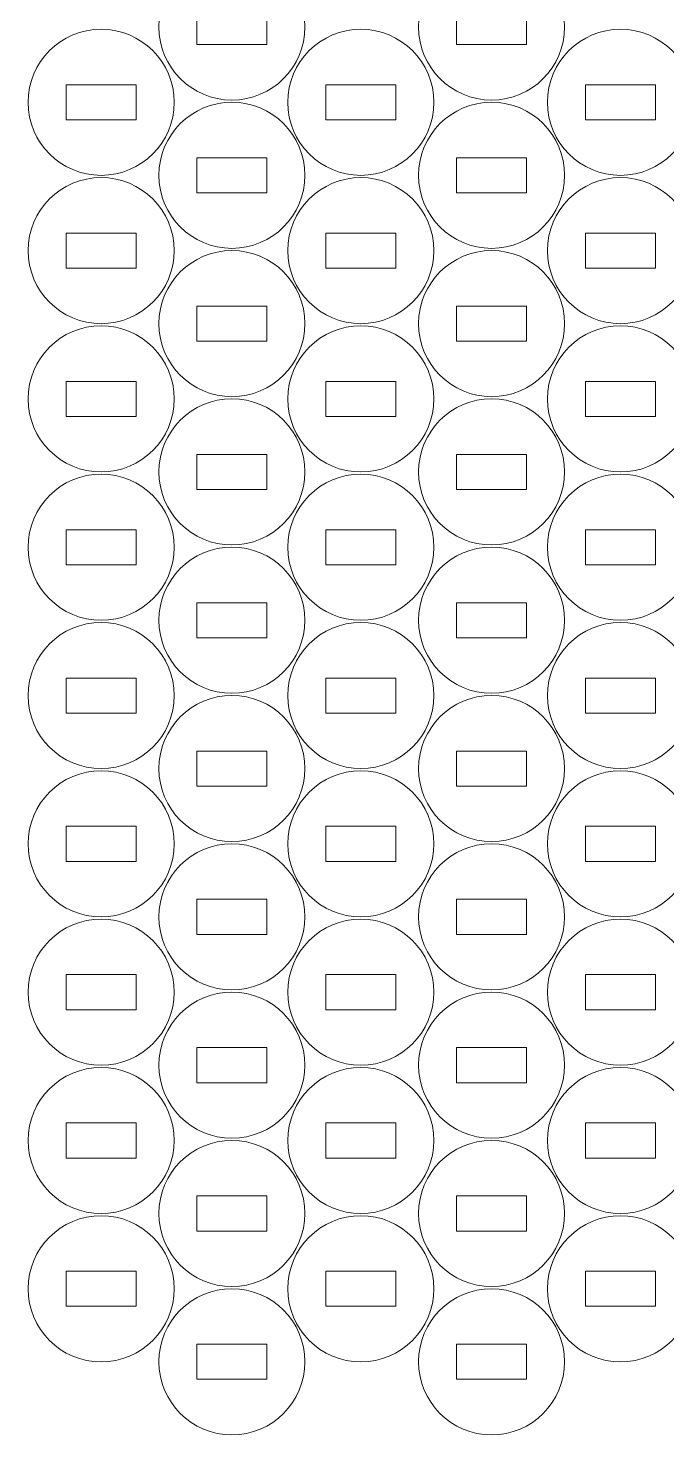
# Model space of a CAD drawing. Header units: millimetres. Extents: x -466 to 466, y -264 to 269.
# Drawn here: x 342.5 to 397.1, y 17.3 to 137.6 of the extents above; entities that cross this region are included whole.
import ezdxf

# ---------------------------------------------------------------- set-up
doc = ezdxf.new("R2010")
doc.units = ezdxf.units.MM
doc.header["$MEASUREMENT"] = 0
doc.layers.add('Camada 1', color=7, linetype='Continuous')

msp = doc.modelspace()

# ---------------------------------------------------------------- linework, layer by layer
at = {"layer": 'Camada 1', "lineweight": 20}
for points in [[(366.1493, 137.7379), (366.1493, 134.2861), (363.3511, 131.4879), (359.8993, 131.4879), (359.8993, 131.4879), (356.4475, 131.4879), (353.6493, 134.2861), (353.6493, 137.7379), (353.6493, 137.7379), (353.6493, 141.1897), (356.4475, 143.9879), (359.8993, 143.9879), (359.8993, 143.9879), (363.3511, 143.9879), (366.1493, 141.1897), (366.1493, 137.7379)], [(388.3744, 137.7379), (388.3744, 134.2861), (385.5762, 131.4879), (382.1244, 131.4879), (382.1244, 131.4879), (378.6726, 131.4879), (375.8744, 134.2861), (375.8744, 137.7379), (375.8744, 137.7379), (375.8744, 141.1897), (378.6726, 143.9879), (382.1244, 143.9879), (382.1244, 143.9879), (385.5762, 143.9879), (388.3744, 141.1897), (388.3744, 137.7379)], [(362.8993, 139.2379), (362.8993, 139.2379), (362.8993, 136.2379), (362.8993, 136.2379), (362.8993, 136.2379), (362.8993, 136.2379), (356.8993, 136.2379), (356.8993, 136.2379), (356.8993, 136.2379), (356.8993, 136.2379), (356.8993, 139.2379), (356.8993, 139.2379), (356.8993, 139.2379), (356.8993, 139.2379), (362.8993, 139.2379), (362.8993, 139.2379)], [(385.1244, 139.2379), (385.1244, 139.2379), (385.1244, 136.2379), (385.1244, 136.2379), (385.1244, 136.2379), (385.1244, 136.2379), (379.1244, 136.2379), (379.1244, 136.2379), (379.1244, 136.2379), (379.1244, 136.2379), (379.1244, 139.2379), (379.1244, 139.2379), (379.1244, 139.2379), (379.1244, 139.2379), (385.1244, 139.2379), (385.1244, 139.2379)], [(354.9573, 131.2969), (354.9573, 127.8451), (352.1591, 125.0469), (348.7073, 125.0469), (348.7073, 125.0469), (345.2555, 125.0469), (342.4573, 127.8451), (342.4573, 131.2969), (342.4573, 131.2969), (342.4573, 134.7487), (345.2555, 137.5469), (348.7073, 137.5469), (348.7073, 137.5469), (352.1591, 137.5469), (354.9573, 134.7487), (354.9573, 131.2969)], [(377.1824, 131.2969), (377.1824, 127.8451), (374.3842, 125.0469), (370.9324, 125.0469), (370.9324, 125.0469), (367.4806, 125.0469), (364.6824, 127.8451), (364.6824, 131.2969), (364.6824, 131.2969), (364.6824, 134.7487), (367.4806, 137.5469), (370.9324, 137.5469), (370.9324, 137.5469), (374.3842, 137.5469), (377.1824, 134.7487), (377.1824, 131.2969)], [(399.4075, 131.2969), (399.4075, 127.8451), (396.6093, 125.0469), (393.1575, 125.0469), (393.1575, 125.0469), (389.7057, 125.0469), (386.9075, 127.8451), (386.9075, 131.2969), (386.9075, 131.2969), (386.9075, 134.7487), (389.7057, 137.5469), (393.1575, 137.5469), (393.1575, 137.5469), (396.6093, 137.5469), (399.4075, 134.7487), (399.4075, 131.2969)], [(351.7073, 132.7969), (351.7073, 132.7969), (351.7073, 129.7969), (351.7073, 129.7969), (351.7073, 129.7969), (351.7073, 129.7969), (345.7073, 129.7969), (345.7073, 129.7969), (345.7073, 129.7969), (345.7073, 129.7969), (345.7073, 132.7969), (345.7073, 132.7969), (345.7073, 132.7969), (345.7073, 132.7969), (351.7073, 132.7969), (351.7073, 132.7969)], [(373.9324, 132.7969), (373.9324, 132.7969), (373.9324, 129.7969), (373.9324, 129.7969), (373.9324, 129.7969), (373.9324, 129.7969), (367.9324, 129.7969), (367.9324, 129.7969), (367.9324, 129.7969), (367.9324, 129.7969), (367.9324, 132.7969), (367.9324, 132.7969), (367.9324, 132.7969), (367.9324, 132.7969), (373.9324, 132.7969), (373.9324, 132.7969)], [(396.1575, 132.7969), (396.1575, 132.7969), (396.1575, 129.7969), (396.1575, 129.7969), (396.1575, 129.7969), (396.1575, 129.7969), (390.1575, 129.7969), (390.1575, 129.7969), (390.1575, 129.7969), (390.1575, 129.7969), (390.1575, 132.7969), (390.1575, 132.7969), (390.1575, 132.7969), (390.1575, 132.7969), (396.1575, 132.7969), (396.1575, 132.7969)], [(366.1493, 125.0527), (366.1493, 121.6009), (363.3511, 118.8027), (359.8993, 118.8027), (359.8993, 118.8027), (356.4475, 118.8027), (353.6493, 121.6009), (353.6493, 125.0527), (353.6493, 125.0527), (353.6493, 128.5045), (356.4475, 131.3027), (359.8993, 131.3027), (359.8993, 131.3027), (363.3511, 131.3027), (366.1493, 128.5045), (366.1493, 125.0527)], [(388.3744, 125.0527), (388.3744, 121.6009), (385.5762, 118.8027), (382.1244, 118.8027), (382.1244, 118.8027), (378.6726, 118.8027), (375.8744, 121.6009), (375.8744, 125.0527), (375.8744, 125.0527), (375.8744, 128.5045), (378.6726, 131.3027), (382.1244, 131.3027), (382.1244, 131.3027), (385.5762, 131.3027), (388.3744, 128.5045), (388.3744, 125.0527)], [(362.8993, 126.5527), (362.8993, 126.5527), (362.8993, 123.5527), (362.8993, 123.5527), (362.8993, 123.5527), (362.8993, 123.5527), (356.8993, 123.5527), (356.8993, 123.5527), (356.8993, 123.5527), (356.8993, 123.5527), (356.8993, 126.5527), (356.8993, 126.5527), (356.8993, 126.5527), (356.8993, 126.5527), (362.8993, 126.5527), (362.8993, 126.5527)], [(385.1244, 126.5527), (385.1244, 126.5527), (385.1244, 123.5527), (385.1244, 123.5527), (385.1244, 123.5527), (385.1244, 123.5527), (379.1244, 123.5527), (379.1244, 123.5527), (379.1244, 123.5527), (379.1244, 123.5527), (379.1244, 126.5527), (379.1244, 126.5527), (379.1244, 126.5527), (379.1244, 126.5527), (385.1244, 126.5527), (385.1244, 126.5527)], [(354.9573, 118.6117), (354.9573, 115.1599), (352.1591, 112.3617), (348.7073, 112.3617), (348.7073, 112.3617), (345.2555, 112.3617), (342.4573, 115.1599), (342.4573, 118.6117), (342.4573, 118.6117), (342.4573, 122.0635), (345.2555, 124.8617), (348.7073, 124.8617), (348.7073, 124.8617), (352.1591, 124.8617), (354.9573, 122.0635), (354.9573, 118.6117)], [(377.1824, 118.6117), (377.1824, 115.1599), (374.3842, 112.3617), (370.9324, 112.3617), (370.9324, 112.3617), (367.4806, 112.3617), (364.6824, 115.1599), (364.6824, 118.6117), (364.6824, 118.6117), (364.6824, 122.0635), (367.4806, 124.8617), (370.9324, 124.8617), (370.9324, 124.8617), (374.3842, 124.8617), (377.1824, 122.0635), (377.1824, 118.6117)], [(399.4075, 118.6117), (399.4075, 115.1599), (396.6093, 112.3617), (393.1575, 112.3617), (393.1575, 112.3617), (389.7057, 112.3617), (386.9075, 115.1599), (386.9075, 118.6117), (386.9075, 118.6117), (386.9075, 122.0635), (389.7057, 124.8617), (393.1575, 124.8617), (393.1575, 124.8617), (396.6093, 124.8617), (399.4075, 122.0635), (399.4075, 118.6117)], [(351.7073, 120.1117), (351.7073, 120.1117), (351.7073, 117.1117), (351.7073, 117.1117), (351.7073, 117.1117), (351.7073, 117.1117), (345.7073, 117.1117), (345.7073, 117.1117), (345.7073, 117.1117), (345.7073, 117.1117), (345.7073, 120.1117), (345.7073, 120.1117), (345.7073, 120.1117), (345.7073, 120.1117), (351.7073, 120.1117), (351.7073, 120.1117)], [(373.9324, 120.1117), (373.9324, 120.1117), (373.9324, 117.1117), (373.9324, 117.1117), (373.9324, 117.1117), (373.9324, 117.1117), (367.9324, 117.1117), (367.9324, 117.1117), (367.9324, 117.1117), (367.9324, 117.1117), (367.9324, 120.1117), (367.9324, 120.1117), (367.9324, 120.1117), (367.9324, 120.1117), (373.9324, 120.1117), (373.9324, 120.1117)], [(396.1575, 120.1117), (396.1575, 120.1117), (396.1575, 117.1117), (396.1575, 117.1117), (396.1575, 117.1117), (396.1575, 117.1117), (390.1575, 117.1117), (390.1575, 117.1117), (390.1575, 117.1117), (390.1575, 117.1117), (390.1575, 120.1117), (390.1575, 120.1117), (390.1575, 120.1117), (390.1575, 120.1117), (396.1575, 120.1117), (396.1575, 120.1117)], [(366.1493, 112.3675), (366.1493, 108.9157), (363.3511, 106.1175), (359.8993, 106.1175), (359.8993, 106.1175), (356.4475, 106.1175), (353.6493, 108.9157), (353.6493, 112.3675), (353.6493, 112.3675), (353.6493, 115.8193), (356.4475, 118.6175), (359.8993, 118.6175), (359.8993, 118.6175), (363.3511, 118.6175), (366.1493, 115.8193), (366.1493, 112.3675)], [(388.3744, 112.3675), (388.3744, 108.9157), (385.5762, 106.1175), (382.1244, 106.1175), (382.1244, 106.1175), (378.6726, 106.1175), (375.8744, 108.9157), (375.8744, 112.3675), (375.8744, 112.3675), (375.8744, 115.8193), (378.6726, 118.6175), (382.1244, 118.6175), (382.1244, 118.6175), (385.5762, 118.6175), (388.3744, 115.8193), (388.3744, 112.3675)], [(362.8993, 113.8675), (362.8993, 113.8675), (362.8993, 110.8675), (362.8993, 110.8675), (362.8993, 110.8675), (362.8993, 110.8675), (356.8993, 110.8675), (356.8993, 110.8675), (356.8993, 110.8675), (356.8993, 110.8675), (356.8993, 113.8675), (356.8993, 113.8675), (356.8993, 113.8675), (356.8993, 113.8675), (362.8993, 113.8675), (362.8993, 113.8675)], [(385.1244, 113.8675), (385.1244, 113.8675), (385.1244, 110.8675), (385.1244, 110.8675), (385.1244, 110.8675), (385.1244, 110.8675), (379.1244, 110.8675), (379.1244, 110.8675), (379.1244, 110.8675), (379.1244, 110.8675), (379.1244, 113.8675), (379.1244, 113.8675), (379.1244, 113.8675), (379.1244, 113.8675), (385.1244, 113.8675), (385.1244, 113.8675)], [(354.9573, 105.9265), (354.9573, 102.4747), (352.1591, 99.6765), (348.7073, 99.6765), (348.7073, 99.6765), (345.2555, 99.6765), (342.4573, 102.4747), (342.4573, 105.9265), (342.4573, 105.9265), (342.4573, 109.3783), (345.2555, 112.1765), (348.7073, 112.1765), (348.7073, 112.1765), (352.1591, 112.1765), (354.9573, 109.3783), (354.9573, 105.9265)], [(377.1824, 105.9265), (377.1824, 102.4747), (374.3842, 99.6765), (370.9324, 99.6765), (370.9324, 99.6765), (367.4806, 99.6765), (364.6824, 102.4747), (364.6824, 105.9265), (364.6824, 105.9265), (364.6824, 109.3783), (367.4806, 112.1765), (370.9324, 112.1765), (370.9324, 112.1765), (374.3842, 112.1765), (377.1824, 109.3783), (377.1824, 105.9265)], [(399.4075, 105.9265), (399.4075, 102.4747), (396.6093, 99.6765), (393.1575, 99.6765), (393.1575, 99.6765), (389.7057, 99.6765), (386.9075, 102.4747), (386.9075, 105.9265), (386.9075, 105.9265), (386.9075, 109.3783), (389.7057, 112.1765), (393.1575, 112.1765), (393.1575, 112.1765), (396.6093, 112.1765), (399.4075, 109.3783), (399.4075, 105.9265)], [(351.7073, 107.4265), (351.7073, 107.4265), (351.7073, 104.4265), (351.7073, 104.4265), (351.7073, 104.4265), (351.7073, 104.4265), (345.7073, 104.4265), (345.7073, 104.4265), (345.7073, 104.4265), (345.7073, 104.4265), (345.7073, 107.4265), (345.7073, 107.4265), (345.7073, 107.4265), (345.7073, 107.4265), (351.7073, 107.4265), (351.7073, 107.4265)], [(373.9324, 107.4265), (373.9324, 107.4265), (373.9324, 104.4265), (373.9324, 104.4265), (373.9324, 104.4265), (373.9324, 104.4265), (367.9324, 104.4265), (367.9324, 104.4265), (367.9324, 104.4265), (367.9324, 104.4265), (367.9324, 107.4265), (367.9324, 107.4265), (367.9324, 107.4265), (367.9324, 107.4265), (373.9324, 107.4265), (373.9324, 107.4265)], [(396.1575, 107.4265), (396.1575, 107.4265), (396.1575, 104.4265), (396.1575, 104.4265), (396.1575, 104.4265), (396.1575, 104.4265), (390.1575, 104.4265), (390.1575, 104.4265), (390.1575, 104.4265), (390.1575, 104.4265), (390.1575, 107.4265), (390.1575, 107.4265), (390.1575, 107.4265), (390.1575, 107.4265), (396.1575, 107.4265), (396.1575, 107.4265)], [(366.1493, 99.6823), (366.1493, 96.2305), (363.3511, 93.4323), (359.8993, 93.4323), (359.8993, 93.4323), (356.4475, 93.4323), (353.6493, 96.2305), (353.6493, 99.6823), (353.6493, 99.6823), (353.6493, 103.1341), (356.4475, 105.9323), (359.8993, 105.9323), (359.8993, 105.9323), (363.3511, 105.9323), (366.1493, 103.1341), (366.1493, 99.6823)], [(388.3744, 99.6823), (388.3744, 96.2305), (385.5762, 93.4323), (382.1244, 93.4323), (382.1244, 93.4323), (378.6726, 93.4323), (375.8744, 96.2305), (375.8744, 99.6823), (375.8744, 99.6823), (375.8744, 103.1341), (378.6726, 105.9323), (382.1244, 105.9323), (382.1244, 105.9323), (385.5762, 105.9323), (388.3744, 103.1341), (388.3744, 99.6823)], [(362.8993, 101.1823), (362.8993, 101.1823), (362.8993, 98.1823), (362.8993, 98.1823), (362.8993, 98.1823), (362.8993, 98.1823), (356.8993, 98.1823), (356.8993, 98.1823), (356.8993, 98.1823), (356.8993, 98.1823), (356.8993, 101.1823), (356.8993, 101.1823), (356.8993, 101.1823), (356.8993, 101.1823), (362.8993, 101.1823), (362.8993, 101.1823)], [(385.1244, 101.1823), (385.1244, 101.1823), (385.1244, 98.1823), (385.1244, 98.1823), (385.1244, 98.1823), (385.1244, 98.1823), (379.1244, 98.1823), (379.1244, 98.1823), (379.1244, 98.1823), (379.1244, 98.1823), (379.1244, 101.1823), (379.1244, 101.1823), (379.1244, 101.1823), (379.1244, 101.1823), (385.1244, 101.1823), (385.1244, 101.1823)], [(354.9573, 93.2413), (354.9573, 89.7895), (352.1591, 86.9913), (348.7073, 86.9913), (348.7073, 86.9913), (345.2555, 86.9913), (342.4573, 89.7895), (342.4573, 93.2413), (342.4573, 93.2413), (342.4573, 96.6931), (345.2555, 99.4913), (348.7073, 99.4913), (348.7073, 99.4913), (352.1591, 99.4913), (354.9573, 96.6931), (354.9573, 93.2413)], [(377.1824, 93.2413), (377.1824, 89.7895), (374.3842, 86.9913), (370.9324, 86.9913), (370.9324, 86.9913), (367.4806, 86.9913), (364.6824, 89.7895), (364.6824, 93.2413), (364.6824, 93.2413), (364.6824, 96.6931), (367.4806, 99.4913), (370.9324, 99.4913), (370.9324, 99.4913), (374.3842, 99.4913), (377.1824, 96.6931), (377.1824, 93.2413)], [(399.4075, 93.2413), (399.4075, 89.7895), (396.6093, 86.9913), (393.1575, 86.9913), (393.1575, 86.9913), (389.7057, 86.9913), (386.9075, 89.7895), (386.9075, 93.2413), (386.9075, 93.2413), (386.9075, 96.6931), (389.7057, 99.4913), (393.1575, 99.4913), (393.1575, 99.4913), (396.6093, 99.4913), (399.4075, 96.6931), (399.4075, 93.2413)], [(351.7073, 94.7413), (351.7073, 94.7413), (351.7073, 91.7413), (351.7073, 91.7413), (351.7073, 91.7413), (351.7073, 91.7413), (345.7073, 91.7413), (345.7073, 91.7413), (345.7073, 91.7413), (345.7073, 91.7413), (345.7073, 94.7413), (345.7073, 94.7413), (345.7073, 94.7413), (345.7073, 94.7413), (351.7073, 94.7413), (351.7073, 94.7413)], [(373.9324, 94.7413), (373.9324, 94.7413), (373.9324, 91.7413), (373.9324, 91.7413), (373.9324, 91.7413), (373.9324, 91.7413), (367.9324, 91.7413), (367.9324, 91.7413), (367.9324, 91.7413), (367.9324, 91.7413), (367.9324, 94.7413), (367.9324, 94.7413), (367.9324, 94.7413), (367.9324, 94.7413), (373.9324, 94.7413), (373.9324, 94.7413)], [(396.1575, 94.7413), (396.1575, 94.7413), (396.1575, 91.7413), (396.1575, 91.7413), (396.1575, 91.7413), (396.1575, 91.7413), (390.1575, 91.7413), (390.1575, 91.7413), (390.1575, 91.7413), (390.1575, 91.7413), (390.1575, 94.7413), (390.1575, 94.7413), (390.1575, 94.7413), (390.1575, 94.7413), (396.1575, 94.7413), (396.1575, 94.7413)], [(366.1493, 86.9971), (366.1493, 83.5453), (363.3511, 80.7471), (359.8993, 80.7471), (359.8993, 80.7471), (356.4475, 80.7471), (353.6493, 83.5453), (353.6493, 86.9971), (353.6493, 86.9971), (353.6493, 90.4489), (356.4475, 93.2471), (359.8993, 93.2471), (359.8993, 93.2471), (363.3511, 93.2471), (366.1493, 90.4489), (366.1493, 86.9971)], [(388.3744, 86.9971), (388.3744, 83.5453), (385.5762, 80.7471), (382.1244, 80.7471), (382.1244, 80.7471), (378.6726, 80.7471), (375.8744, 83.5453), (375.8744, 86.9971), (375.8744, 86.9971), (375.8744, 90.4489), (378.6726, 93.2471), (382.1244, 93.2471), (382.1244, 93.2471), (385.5762, 93.2471), (388.3744, 90.4489), (388.3744, 86.9971)], [(362.8993, 88.4971), (362.8993, 88.4971), (362.8993, 85.4971), (362.8993, 85.4971), (362.8993, 85.4971), (362.8993, 85.4971), (356.8993, 85.4971), (356.8993, 85.4971), (356.8993, 85.4971), (356.8993, 85.4971), (356.8993, 88.4971), (356.8993, 88.4971), (356.8993, 88.4971), (356.8993, 88.4971), (362.8993, 88.4971), (362.8993, 88.4971)], [(385.1244, 88.4971), (385.1244, 88.4971), (385.1244, 85.4971), (385.1244, 85.4971), (385.1244, 85.4971), (385.1244, 85.4971), (379.1244, 85.4971), (379.1244, 85.4971), (379.1244, 85.4971), (379.1244, 85.4971), (379.1244, 88.4971), (379.1244, 88.4971), (379.1244, 88.4971), (379.1244, 88.4971), (385.1244, 88.4971), (385.1244, 88.4971)], [(354.9573, 80.5561), (354.9573, 77.1043), (352.1591, 74.3061), (348.7073, 74.3061), (348.7073, 74.3061), (345.2555, 74.3061), (342.4573, 77.1043), (342.4573, 80.5561), (342.4573, 80.5561), (342.4573, 84.0079), (345.2555, 86.8061), (348.7073, 86.8061), (348.7073, 86.8061), (352.1591, 86.8061), (354.9573, 84.0079), (354.9573, 80.5561)], [(377.1824, 80.5561), (377.1824, 77.1043), (374.3842, 74.3061), (370.9324, 74.3061), (370.9324, 74.3061), (367.4806, 74.3061), (364.6824, 77.1043), (364.6824, 80.5561), (364.6824, 80.5561), (364.6824, 84.0079), (367.4806, 86.8061), (370.9324, 86.8061), (370.9324, 86.8061), (374.3842, 86.8061), (377.1824, 84.0079), (377.1824, 80.5561)], [(399.4075, 80.5561), (399.4075, 77.1043), (396.6093, 74.3061), (393.1575, 74.3061), (393.1575, 74.3061), (389.7057, 74.3061), (386.9075, 77.1043), (386.9075, 80.5561), (386.9075, 80.5561), (386.9075, 84.0079), (389.7057, 86.8061), (393.1575, 86.8061), (393.1575, 86.8061), (396.6093, 86.8061), (399.4075, 84.0079), (399.4075, 80.5561)], [(351.7073, 82.0561), (351.7073, 82.0561), (351.7073, 79.0561), (351.7073, 79.0561), (351.7073, 79.0561), (351.7073, 79.0561), (345.7073, 79.0561), (345.7073, 79.0561), (345.7073, 79.0561), (345.7073, 79.0561), (345.7073, 82.0561), (345.7073, 82.0561), (345.7073, 82.0561), (345.7073, 82.0561), (351.7073, 82.0561), (351.7073, 82.0561)], [(373.9324, 82.0561), (373.9324, 82.0561), (373.9324, 79.0561), (373.9324, 79.0561), (373.9324, 79.0561), (373.9324, 79.0561), (367.9324, 79.0561), (367.9324, 79.0561), (367.9324, 79.0561), (367.9324, 79.0561), (367.9324, 82.0561), (367.9324, 82.0561), (367.9324, 82.0561), (367.9324, 82.0561), (373.9324, 82.0561), (373.9324, 82.0561)], [(396.1575, 82.0561), (396.1575, 82.0561), (396.1575, 79.0561), (396.1575, 79.0561), (396.1575, 79.0561), (396.1575, 79.0561), (390.1575, 79.0561), (390.1575, 79.0561), (390.1575, 79.0561), (390.1575, 79.0561), (390.1575, 82.0561), (390.1575, 82.0561), (390.1575, 82.0561), (390.1575, 82.0561), (396.1575, 82.0561), (396.1575, 82.0561)], [(366.1493, 74.3119), (366.1493, 70.8601), (363.3511, 68.0619), (359.8993, 68.0619), (359.8993, 68.0619), (356.4475, 68.0619), (353.6493, 70.8601), (353.6493, 74.3119), (353.6493, 74.3119), (353.6493, 77.7637), (356.4475, 80.5619), (359.8993, 80.5619), (359.8993, 80.5619), (363.3511, 80.5619), (366.1493, 77.7637), (366.1493, 74.3119)], [(388.3744, 74.3119), (388.3744, 70.8601), (385.5762, 68.0619), (382.1244, 68.0619), (382.1244, 68.0619), (378.6726, 68.0619), (375.8744, 70.8601), (375.8744, 74.3119), (375.8744, 74.3119), (375.8744, 77.7637), (378.6726, 80.5619), (382.1244, 80.5619), (382.1244, 80.5619), (385.5762, 80.5619), (388.3744, 77.7637), (388.3744, 74.3119)], [(362.8993, 75.8119), (362.8993, 75.8119), (362.8993, 72.8119), (362.8993, 72.8119), (362.8993, 72.8119), (362.8993, 72.8119), (356.8993, 72.8119), (356.8993, 72.8119), (356.8993, 72.8119), (356.8993, 72.8119), (356.8993, 75.8119), (356.8993, 75.8119), (356.8993, 75.8119), (356.8993, 75.8119), (362.8993, 75.8119), (362.8993, 75.8119)], [(385.1244, 75.8119), (385.1244, 75.8119), (385.1244, 72.8119), (385.1244, 72.8119), (385.1244, 72.8119), (385.1244, 72.8119), (379.1244, 72.8119), (379.1244, 72.8119), (379.1244, 72.8119), (379.1244, 72.8119), (379.1244, 75.8119), (379.1244, 75.8119), (379.1244, 75.8119), (379.1244, 75.8119), (385.1244, 75.8119), (385.1244, 75.8119)], [(354.9573, 67.8709), (354.9573, 64.4191), (352.1591, 61.6209), (348.7073, 61.6209), (348.7073, 61.6209), (345.2555, 61.6209), (342.4573, 64.4191), (342.4573, 67.8709), (342.4573, 67.8709), (342.4573, 71.3227), (345.2555, 74.1209), (348.7073, 74.1209), (348.7073, 74.1209), (352.1591, 74.1209), (354.9573, 71.3227), (354.9573, 67.8709)], [(377.1824, 67.8709), (377.1824, 64.4191), (374.3842, 61.6209), (370.9324, 61.6209), (370.9324, 61.6209), (367.4806, 61.6209), (364.6824, 64.4191), (364.6824, 67.8709), (364.6824, 67.8709), (364.6824, 71.3227), (367.4806, 74.1209), (370.9324, 74.1209), (370.9324, 74.1209), (374.3842, 74.1209), (377.1824, 71.3227), (377.1824, 67.8709)], [(399.4075, 67.8709), (399.4075, 64.4191), (396.6093, 61.6209), (393.1575, 61.6209), (393.1575, 61.6209), (389.7057, 61.6209), (386.9075, 64.4191), (386.9075, 67.8709), (386.9075, 67.8709), (386.9075, 71.3227), (389.7057, 74.1209), (393.1575, 74.1209), (393.1575, 74.1209), (396.6093, 74.1209), (399.4075, 71.3227), (399.4075, 67.8709)], [(351.7073, 69.3709), (351.7073, 69.3709), (351.7073, 66.3709), (351.7073, 66.3709), (351.7073, 66.3709), (351.7073, 66.3709), (345.7073, 66.3709), (345.7073, 66.3709), (345.7073, 66.3709), (345.7073, 66.3709), (345.7073, 69.3709), (345.7073, 69.3709), (345.7073, 69.3709), (345.7073, 69.3709), (351.7073, 69.3709), (351.7073, 69.3709)], [(373.9324, 69.3709), (373.9324, 69.3709), (373.9324, 66.3709), (373.9324, 66.3709), (373.9324, 66.3709), (373.9324, 66.3709), (367.9324, 66.3709), (367.9324, 66.3709), (367.9324, 66.3709), (367.9324, 66.3709), (367.9324, 69.3709), (367.9324, 69.3709), (367.9324, 69.3709), (367.9324, 69.3709), (373.9324, 69.3709), (373.9324, 69.3709)], [(396.1575, 69.3709), (396.1575, 69.3709), (396.1575, 66.3709), (396.1575, 66.3709), (396.1575, 66.3709), (396.1575, 66.3709), (390.1575, 66.3709), (390.1575, 66.3709), (390.1575, 66.3709), (390.1575, 66.3709), (390.1575, 69.3709), (390.1575, 69.3709), (390.1575, 69.3709), (390.1575, 69.3709), (396.1575, 69.3709), (396.1575, 69.3709)], [(366.1493, 61.6267), (366.1493, 58.1749), (363.3511, 55.3767), (359.8993, 55.3767), (359.8993, 55.3767), (356.4475, 55.3767), (353.6493, 58.1749), (353.6493, 61.6267), (353.6493, 61.6267), (353.6493, 65.0785), (356.4475, 67.8767), (359.8993, 67.8767), (359.8993, 67.8767), (363.3511, 67.8767), (366.1493, 65.0785), (366.1493, 61.6267)], [(388.3744, 61.6267), (388.3744, 58.1749), (385.5762, 55.3767), (382.1244, 55.3767), (382.1244, 55.3767), (378.6726, 55.3767), (375.8744, 58.1749), (375.8744, 61.6267), (375.8744, 61.6267), (375.8744, 65.0785), (378.6726, 67.8767), (382.1244, 67.8767), (382.1244, 67.8767), (385.5762, 67.8767), (388.3744, 65.0785), (388.3744, 61.6267)], [(362.8993, 63.1267), (362.8993, 63.1267), (362.8993, 60.1267), (362.8993, 60.1267), (362.8993, 60.1267), (362.8993, 60.1267), (356.8993, 60.1267), (356.8993, 60.1267), (356.8993, 60.1267), (356.8993, 60.1267), (356.8993, 63.1267), (356.8993, 63.1267), (356.8993, 63.1267), (356.8993, 63.1267), (362.8993, 63.1267), (362.8993, 63.1267)], [(385.1244, 63.1267), (385.1244, 63.1267), (385.1244, 60.1267), (385.1244, 60.1267), (385.1244, 60.1267), (385.1244, 60.1267), (379.1244, 60.1267), (379.1244, 60.1267), (379.1244, 60.1267), (379.1244, 60.1267), (379.1244, 63.1267), (379.1244, 63.1267), (379.1244, 63.1267), (379.1244, 63.1267), (385.1244, 63.1267), (385.1244, 63.1267)], [(354.9573, 55.1857), (354.9573, 51.7339), (352.1591, 48.9357), (348.7073, 48.9357), (348.7073, 48.9357), (345.2555, 48.9357), (342.4573, 51.7339), (342.4573, 55.1857), (342.4573, 55.1857), (342.4573, 58.6375), (345.2555, 61.4357), (348.7073, 61.4357), (348.7073, 61.4357), (352.1591, 61.4357), (354.9573, 58.6375), (354.9573, 55.1857)], [(377.1824, 55.1857), (377.1824, 51.7339), (374.3842, 48.9357), (370.9324, 48.9357), (370.9324, 48.9357), (367.4806, 48.9357), (364.6824, 51.7339), (364.6824, 55.1857), (364.6824, 55.1857), (364.6824, 58.6375), (367.4806, 61.4357), (370.9324, 61.4357), (370.9324, 61.4357), (374.3842, 61.4357), (377.1824, 58.6375), (377.1824, 55.1857)], [(399.4075, 55.1857), (399.4075, 51.7339), (396.6093, 48.9357), (393.1575, 48.9357), (393.1575, 48.9357), (389.7057, 48.9357), (386.9075, 51.7339), (386.9075, 55.1857), (386.9075, 55.1857), (386.9075, 58.6375), (389.7057, 61.4357), (393.1575, 61.4357), (393.1575, 61.4357), (396.6093, 61.4357), (399.4075, 58.6375), (399.4075, 55.1857)], [(351.7073, 56.6857), (351.7073, 56.6857), (351.7073, 53.6857), (351.7073, 53.6857), (351.7073, 53.6857), (351.7073, 53.6857), (345.7073, 53.6857), (345.7073, 53.6857), (345.7073, 53.6857), (345.7073, 53.6857), (345.7073, 56.6857), (345.7073, 56.6857), (345.7073, 56.6857), (345.7073, 56.6857), (351.7073, 56.6857), (351.7073, 56.6857)], [(373.9324, 56.6857), (373.9324, 56.6857), (373.9324, 53.6857), (373.9324, 53.6857), (373.9324, 53.6857), (373.9324, 53.6857), (367.9324, 53.6857), (367.9324, 53.6857), (367.9324, 53.6857), (367.9324, 53.6857), (367.9324, 56.6857), (367.9324, 56.6857), (367.9324, 56.6857), (367.9324, 56.6857), (373.9324, 56.6857), (373.9324, 56.6857)], [(396.1575, 56.6857), (396.1575, 56.6857), (396.1575, 53.6857), (396.1575, 53.6857), (396.1575, 53.6857), (396.1575, 53.6857), (390.1575, 53.6857), (390.1575, 53.6857), (390.1575, 53.6857), (390.1575, 53.6857), (390.1575, 56.6857), (390.1575, 56.6857), (390.1575, 56.6857), (390.1575, 56.6857), (396.1575, 56.6857), (396.1575, 56.6857)], [(366.1493, 48.9415), (366.1493, 45.4897), (363.3511, 42.6915), (359.8993, 42.6915), (359.8993, 42.6915), (356.4475, 42.6915), (353.6493, 45.4897), (353.6493, 48.9415), (353.6493, 48.9415), (353.6493, 52.3933), (356.4475, 55.1915), (359.8993, 55.1915), (359.8993, 55.1915), (363.3511, 55.1915), (366.1493, 52.3933), (366.1493, 48.9415)], [(388.3744, 48.9415), (388.3744, 45.4897), (385.5762, 42.6915), (382.1244, 42.6915), (382.1244, 42.6915), (378.6726, 42.6915), (375.8744, 45.4897), (375.8744, 48.9415), (375.8744, 48.9415), (375.8744, 52.3933), (378.6726, 55.1915), (382.1244, 55.1915), (382.1244, 55.1915), (385.5762, 55.1915), (388.3744, 52.3933), (388.3744, 48.9415)], [(362.8993, 50.4415), (362.8993, 50.4415), (362.8993, 47.4415), (362.8993, 47.4415), (362.8993, 47.4415), (362.8993, 47.4415), (356.8993, 47.4415), (356.8993, 47.4415), (356.8993, 47.4415), (356.8993, 47.4415), (356.8993, 50.4415), (356.8993, 50.4415), (356.8993, 50.4415), (356.8993, 50.4415), (362.8993, 50.4415), (362.8993, 50.4415)], [(385.1244, 50.4415), (385.1244, 50.4415), (385.1244, 47.4415), (385.1244, 47.4415), (385.1244, 47.4415), (385.1244, 47.4415), (379.1244, 47.4415), (379.1244, 47.4415), (379.1244, 47.4415), (379.1244, 47.4415), (379.1244, 50.4415), (379.1244, 50.4415), (379.1244, 50.4415), (379.1244, 50.4415), (385.1244, 50.4415), (385.1244, 50.4415)], [(354.9573, 42.5005), (354.9573, 39.0487), (352.1591, 36.2505), (348.7073, 36.2505), (348.7073, 36.2505), (345.2555, 36.2505), (342.4573, 39.0487), (342.4573, 42.5005), (342.4573, 42.5005), (342.4573, 45.9523), (345.2555, 48.7505), (348.7073, 48.7505), (348.7073, 48.7505), (352.1591, 48.7505), (354.9573, 45.9523), (354.9573, 42.5005)], [(377.1824, 42.5005), (377.1824, 39.0487), (374.3842, 36.2505), (370.9324, 36.2505), (370.9324, 36.2505), (367.4806, 36.2505), (364.6824, 39.0487), (364.6824, 42.5005), (364.6824, 42.5005), (364.6824, 45.9523), (367.4806, 48.7505), (370.9324, 48.7505), (370.9324, 48.7505), (374.3842, 48.7505), (377.1824, 45.9523), (377.1824, 42.5005)], [(399.4075, 42.5005), (399.4075, 39.0487), (396.6093, 36.2505), (393.1575, 36.2505), (393.1575, 36.2505), (389.7057, 36.2505), (386.9075, 39.0487), (386.9075, 42.5005), (386.9075, 42.5005), (386.9075, 45.9523), (389.7057, 48.7505), (393.1575, 48.7505), (393.1575, 48.7505), (396.6093, 48.7505), (399.4075, 45.9523), (399.4075, 42.5005)], [(351.7073, 44.0005), (351.7073, 44.0005), (351.7073, 41.0005), (351.7073, 41.0005), (351.7073, 41.0005), (351.7073, 41.0005), (345.7073, 41.0005), (345.7073, 41.0005), (345.7073, 41.0005), (345.7073, 41.0005), (345.7073, 44.0005), (345.7073, 44.0005), (345.7073, 44.0005), (345.7073, 44.0005), (351.7073, 44.0005), (351.7073, 44.0005)], [(373.9324, 44.0005), (373.9324, 44.0005), (373.9324, 41.0005), (373.9324, 41.0005), (373.9324, 41.0005), (373.9324, 41.0005), (367.9324, 41.0005), (367.9324, 41.0005), (367.9324, 41.0005), (367.9324, 41.0005), (367.9324, 44.0005), (367.9324, 44.0005), (367.9324, 44.0005), (367.9324, 44.0005), (373.9324, 44.0005), (373.9324, 44.0005)], [(396.1575, 44.0005), (396.1575, 44.0005), (396.1575, 41.0005), (396.1575, 41.0005), (396.1575, 41.0005), (396.1575, 41.0005), (390.1575, 41.0005), (390.1575, 41.0005), (390.1575, 41.0005), (390.1575, 41.0005), (390.1575, 44.0005), (390.1575, 44.0005), (390.1575, 44.0005), (390.1575, 44.0005), (396.1575, 44.0005), (396.1575, 44.0005)], [(366.1493, 36.2563), (366.1493, 32.8045), (363.3511, 30.0063), (359.8993, 30.0063), (359.8993, 30.0063), (356.4475, 30.0063), (353.6493, 32.8045), (353.6493, 36.2563), (353.6493, 36.2563), (353.6493, 39.7081), (356.4475, 42.5063), (359.8993, 42.5063), (359.8993, 42.5063), (363.3511, 42.5063), (366.1493, 39.7081), (366.1493, 36.2563)], [(388.3744, 36.2563), (388.3744, 32.8045), (385.5762, 30.0063), (382.1244, 30.0063), (382.1244, 30.0063), (378.6726, 30.0063), (375.8744, 32.8045), (375.8744, 36.2563), (375.8744, 36.2563), (375.8744, 39.7081), (378.6726, 42.5063), (382.1244, 42.5063), (382.1244, 42.5063), (385.5762, 42.5063), (388.3744, 39.7081), (388.3744, 36.2563)], [(362.8993, 37.7563), (362.8993, 37.7563), (362.8993, 34.7563), (362.8993, 34.7563), (362.8993, 34.7563), (362.8993, 34.7563), (356.8993, 34.7563), (356.8993, 34.7563), (356.8993, 34.7563), (356.8993, 34.7563), (356.8993, 37.7563), (356.8993, 37.7563), (356.8993, 37.7563), (356.8993, 37.7563), (362.8993, 37.7563), (362.8993, 37.7563)], [(385.1244, 37.7563), (385.1244, 37.7563), (385.1244, 34.7563), (385.1244, 34.7563), (385.1244, 34.7563), (385.1244, 34.7563), (379.1244, 34.7563), (379.1244, 34.7563), (379.1244, 34.7563), (379.1244, 34.7563), (379.1244, 37.7563), (379.1244, 37.7563), (379.1244, 37.7563), (379.1244, 37.7563), (385.1244, 37.7563), (385.1244, 37.7563)], [(354.9573, 29.8153), (354.9573, 26.3635), (352.1591, 23.5653), (348.7073, 23.5653), (348.7073, 23.5653), (345.2555, 23.5653), (342.4573, 26.3635), (342.4573, 29.8153), (342.4573, 29.8153), (342.4573, 33.2671), (345.2555, 36.0653), (348.7073, 36.0653), (348.7073, 36.0653), (352.1591, 36.0653), (354.9573, 33.2671), (354.9573, 29.8153)], [(377.1824, 29.8153), (377.1824, 26.3635), (374.3842, 23.5653), (370.9324, 23.5653), (370.9324, 23.5653), (367.4806, 23.5653), (364.6824, 26.3635), (364.6824, 29.8153), (364.6824, 29.8153), (364.6824, 33.2671), (367.4806, 36.0653), (370.9324, 36.0653), (370.9324, 36.0653), (374.3842, 36.0653), (377.1824, 33.2671), (377.1824, 29.8153)], [(399.4075, 29.8153), (399.4075, 26.3635), (396.6093, 23.5653), (393.1575, 23.5653), (393.1575, 23.5653), (389.7057, 23.5653), (386.9075, 26.3635), (386.9075, 29.8153), (386.9075, 29.8153), (386.9075, 33.2671), (389.7057, 36.0653), (393.1575, 36.0653), (393.1575, 36.0653), (396.6093, 36.0653), (399.4075, 33.2671), (399.4075, 29.8153)], [(351.7073, 31.3153), (351.7073, 31.3153), (351.7073, 28.3153), (351.7073, 28.3153), (351.7073, 28.3153), (351.7073, 28.3153), (345.7073, 28.3153), (345.7073, 28.3153), (345.7073, 28.3153), (345.7073, 28.3153), (345.7073, 31.3153), (345.7073, 31.3153), (345.7073, 31.3153), (345.7073, 31.3153), (351.7073, 31.3153), (351.7073, 31.3153)], [(373.9324, 31.3153), (373.9324, 31.3153), (373.9324, 28.3153), (373.9324, 28.3153), (373.9324, 28.3153), (373.9324, 28.3153), (367.9324, 28.3153), (367.9324, 28.3153), (367.9324, 28.3153), (367.9324, 28.3153), (367.9324, 31.3153), (367.9324, 31.3153), (367.9324, 31.3153), (367.9324, 31.3153), (373.9324, 31.3153), (373.9324, 31.3153)], [(396.1575, 31.3153), (396.1575, 31.3153), (396.1575, 28.3153), (396.1575, 28.3153), (396.1575, 28.3153), (396.1575, 28.3153), (390.1575, 28.3153), (390.1575, 28.3153), (390.1575, 28.3153), (390.1575, 28.3153), (390.1575, 31.3153), (390.1575, 31.3153), (390.1575, 31.3153), (390.1575, 31.3153), (396.1575, 31.3153), (396.1575, 31.3153)], [(366.1493, 23.5711), (366.1493, 20.1193), (363.3511, 17.3211), (359.8993, 17.3211), (359.8993, 17.3211), (356.4475, 17.3211), (353.6493, 20.1193), (353.6493, 23.5711), (353.6493, 23.5711), (353.6493, 27.0229), (356.4475, 29.8211), (359.8993, 29.8211), (359.8993, 29.8211), (363.3511, 29.8211), (366.1493, 27.0229), (366.1493, 23.5711)], [(388.3744, 23.5711), (388.3744, 20.1193), (385.5762, 17.3211), (382.1244, 17.3211), (382.1244, 17.3211), (378.6726, 17.3211), (375.8744, 20.1193), (375.8744, 23.5711), (375.8744, 23.5711), (375.8744, 27.0229), (378.6726, 29.8211), (382.1244, 29.8211), (382.1244, 29.8211), (385.5762, 29.8211), (388.3744, 27.0229), (388.3744, 23.5711)], [(362.8993, 25.0711), (362.8993, 25.0711), (362.8993, 22.0711), (362.8993, 22.0711), (362.8993, 22.0711), (362.8993, 22.0711), (356.8993, 22.0711), (356.8993, 22.0711), (356.8993, 22.0711), (356.8993, 22.0711), (356.8993, 25.0711), (356.8993, 25.0711), (356.8993, 25.0711), (356.8993, 25.0711), (362.8993, 25.0711), (362.8993, 25.0711)], [(385.1244, 25.0711), (385.1244, 25.0711), (385.1244, 22.0711), (385.1244, 22.0711), (385.1244, 22.0711), (385.1244, 22.0711), (379.1244, 22.0711), (379.1244, 22.0711), (379.1244, 22.0711), (379.1244, 22.0711), (379.1244, 25.0711), (379.1244, 25.0711), (379.1244, 25.0711), (379.1244, 25.0711), (385.1244, 25.0711), (385.1244, 25.0711)]]:
    msp.add_open_spline(points, degree=3, knots=[0, 0, 0, 0, 0.2, 0.2, 0.2, 0.2, 0.4, 0.4, 0.4, 0.4, 0.6, 0.6, 0.6, 0.6, 1, 1, 1, 1], dxfattribs=at)

doc.saveas('drawing.dxf')
